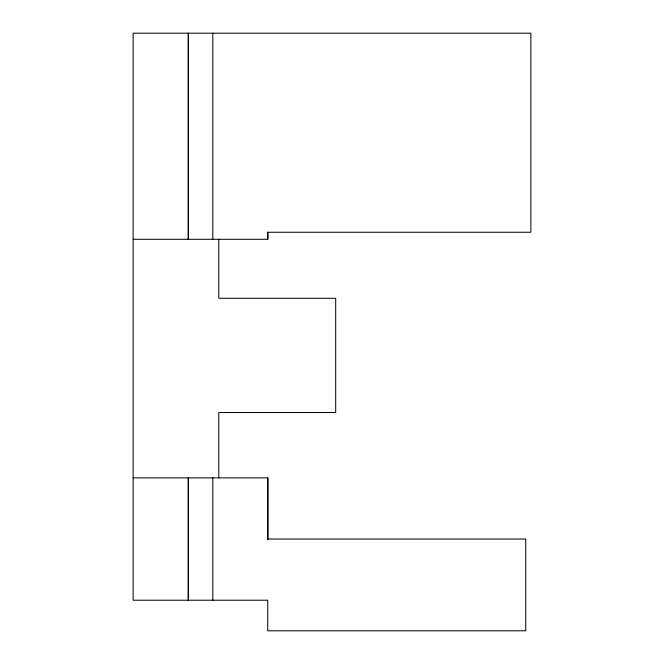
<?xml version="1.0" encoding="UTF-8"?>
<svg xmlns="http://www.w3.org/2000/svg" width="664" height="664" viewBox="0 0 664 664"><rect width="100%" height="100%" fill="white"/><g stroke="black" fill="none" stroke-linecap="round" stroke-linejoin="round"><path stroke-width="1" d="M133.149 239.306L267.824 239.306L267.824 232.259L530.851 232.259L530.851 33.2L133.149 33.2L133.149 600.214L267.725 600.214L267.725 630.8L525.73 630.8L525.73 539.043L267.725 539.043M133.149 477.873L267.882 477.873L267.882 539.043M267.725 232.134L267.725 239.306M267.725 477.873L267.725 539.633M218.78 239.306L218.78 298.294L335.693 298.294L335.693 412.51L218.78 412.51L218.78 477.873M212.82 33.2L212.82 239.306M212.82 477.873L212.82 600.214M188.368 33.2L188.368 239.306M188.368 477.873L188.368 600.214M188.244 33.2L188.244 239.306M188.244 477.873L188.244 600.214"/></g></svg>
